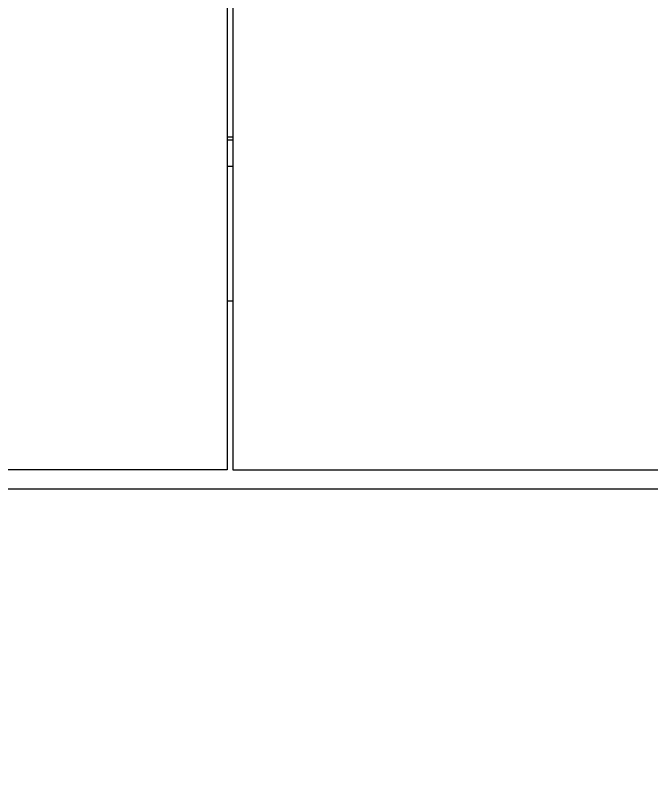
# Model space of a CAD drawing. Header units: millimetres. Extents: x 0 to 10092, y 0 to 7128.
# Drawn here: x 4095.3 to 4434, y 2376.1 to 2783.6 of the extents above; entities that cross this region are included whole.
import ezdxf

# ---------------------------------------------------------------- set-up
doc = ezdxf.new("R2010")
doc.units = ezdxf.units.MM
doc.header["$LTSCALE"] = 12
doc.layers.add('가시적인 것(ISO)', color=3, linetype='Continuous', lineweight=5, true_color=0x00ff00)
doc.layers.add('치수(ISO)', color=2, linetype='Continuous', lineweight=5, true_color=0xffff00)
doc.styles.add('치수 텍스트_PSTEK_POSCO', font='isocp.shx')
doc.dimstyles.new('치수_PSTEK_POSCO', dxfattribs={"dimscale": 12, "dimtxt": 3.5, "dimasz": 2.5, "dimexe": 2, "dimexo": 2.5, "dimgap": 1, "dimtad": 1, "dimrnd": 1e-08, "dimdsep": 46, "dimtxsty": '치수 텍스트_PSTEK_POSCO', "dimcen": 0.09, "dimdle": 10, "dimclrd": 7, "dimclre": 7, "dimclrt": 2, "dimadec": 1, "dimazin": 2, "dimtfac": 1, "dimtmove": 0, "dimatfit": 3, "dimfxl": 1, "dimtolj": 1, "dimlwd": -1, "dimlwe": -1, "dimarcsym": 0})

# ---------------------------------------------------------------- blocks, each defined once
blk = doc.blocks.new('*D44')
at = {"layer": 'Defpoints', "color": 0, "transparency": 16777216}
for p in [(2821.52, 2541.21), (5111.52, 2541.21), (5111.52, 2318.89)]:
    blk.add_point(p, dxfattribs=at)
at = {"layer": '치수(ISO)', "color": 7, "transparency": 16777216}
for p, q in [((2821.52, 2511.21), (2821.52, 2294.89)), ((5111.52, 2511.21), (5111.52, 2294.89)), ((2851.52, 2318.89), (5081.52, 2318.89))]:
    blk.add_line(p, q, dxfattribs=at)
for points in [[(2851.52, 2323.89), (2851.52, 2313.89), (2821.52, 2318.89)], [(5081.52, 2323.89), (5081.52, 2313.89), (5111.52, 2318.89)]]:
    blk.add_solid(points, dxfattribs=at)
at = {"layer": '치수(ISO)', "color": 2, "transparency": 16777216, "insert": (3913.39, 2351.89), "char_height": 42, "attachment_point": 4, "style": '치수 텍스트_PSTEK_POSCO'}
blk.add_mtext('\\A1;2290', dxfattribs=at)

msp = doc.modelspace()

# ---------------------------------------------------------------- linework, layer by layer
at = {"layer": '가시적인 것(ISO)'}
for p, q in [((4208.267, 4031.209), (4208.267, 2541.209)), ((4211.267, 4031.209), (4211.267, 2541.209)), ((4208.267, 2718.709), (4211.267, 2718.709)), ((4211.267, 2717.059), (4208.267, 2717.059)), ((4211.267, 2703.059), (4208.267, 2703.059)), ((4211.267, 2631.209), (4208.267, 2631.209)), ((4208.267, 2541.209), (3758.017, 2541.209)), ((4211.267, 2541.209), (5111.517, 2541.209)), ((2823.517, 2531.209), (5109.517, 2531.209))]:
    msp.add_line(p, q, dxfattribs=at)

# ---------------------------------------------------------------- dimensions: what is measured, and where the dimension line sits
at = {"layer": '치수(ISO)', "color": 7}
dim = msp.add_linear_dim(base=(5111.517, 2318.888), p1=(2821.517, 2541.209), p2=(5111.517, 2541.209), angle=180, dimstyle='치수_PSTEK_POSCO', override={"dimdec": 2, "dimtp": 0, "dimtm": 0, "dimtdec": 2, "dimtofl": 0, "dimatfit": 1}, dxfattribs=at)
dim.commit()
dim.dimension.update_dxf_attribs({"geometry": '*D44', "text_midpoint": (3966.517, 2318.888), "dimtype": 160})

doc.saveas('drawing.dxf')
